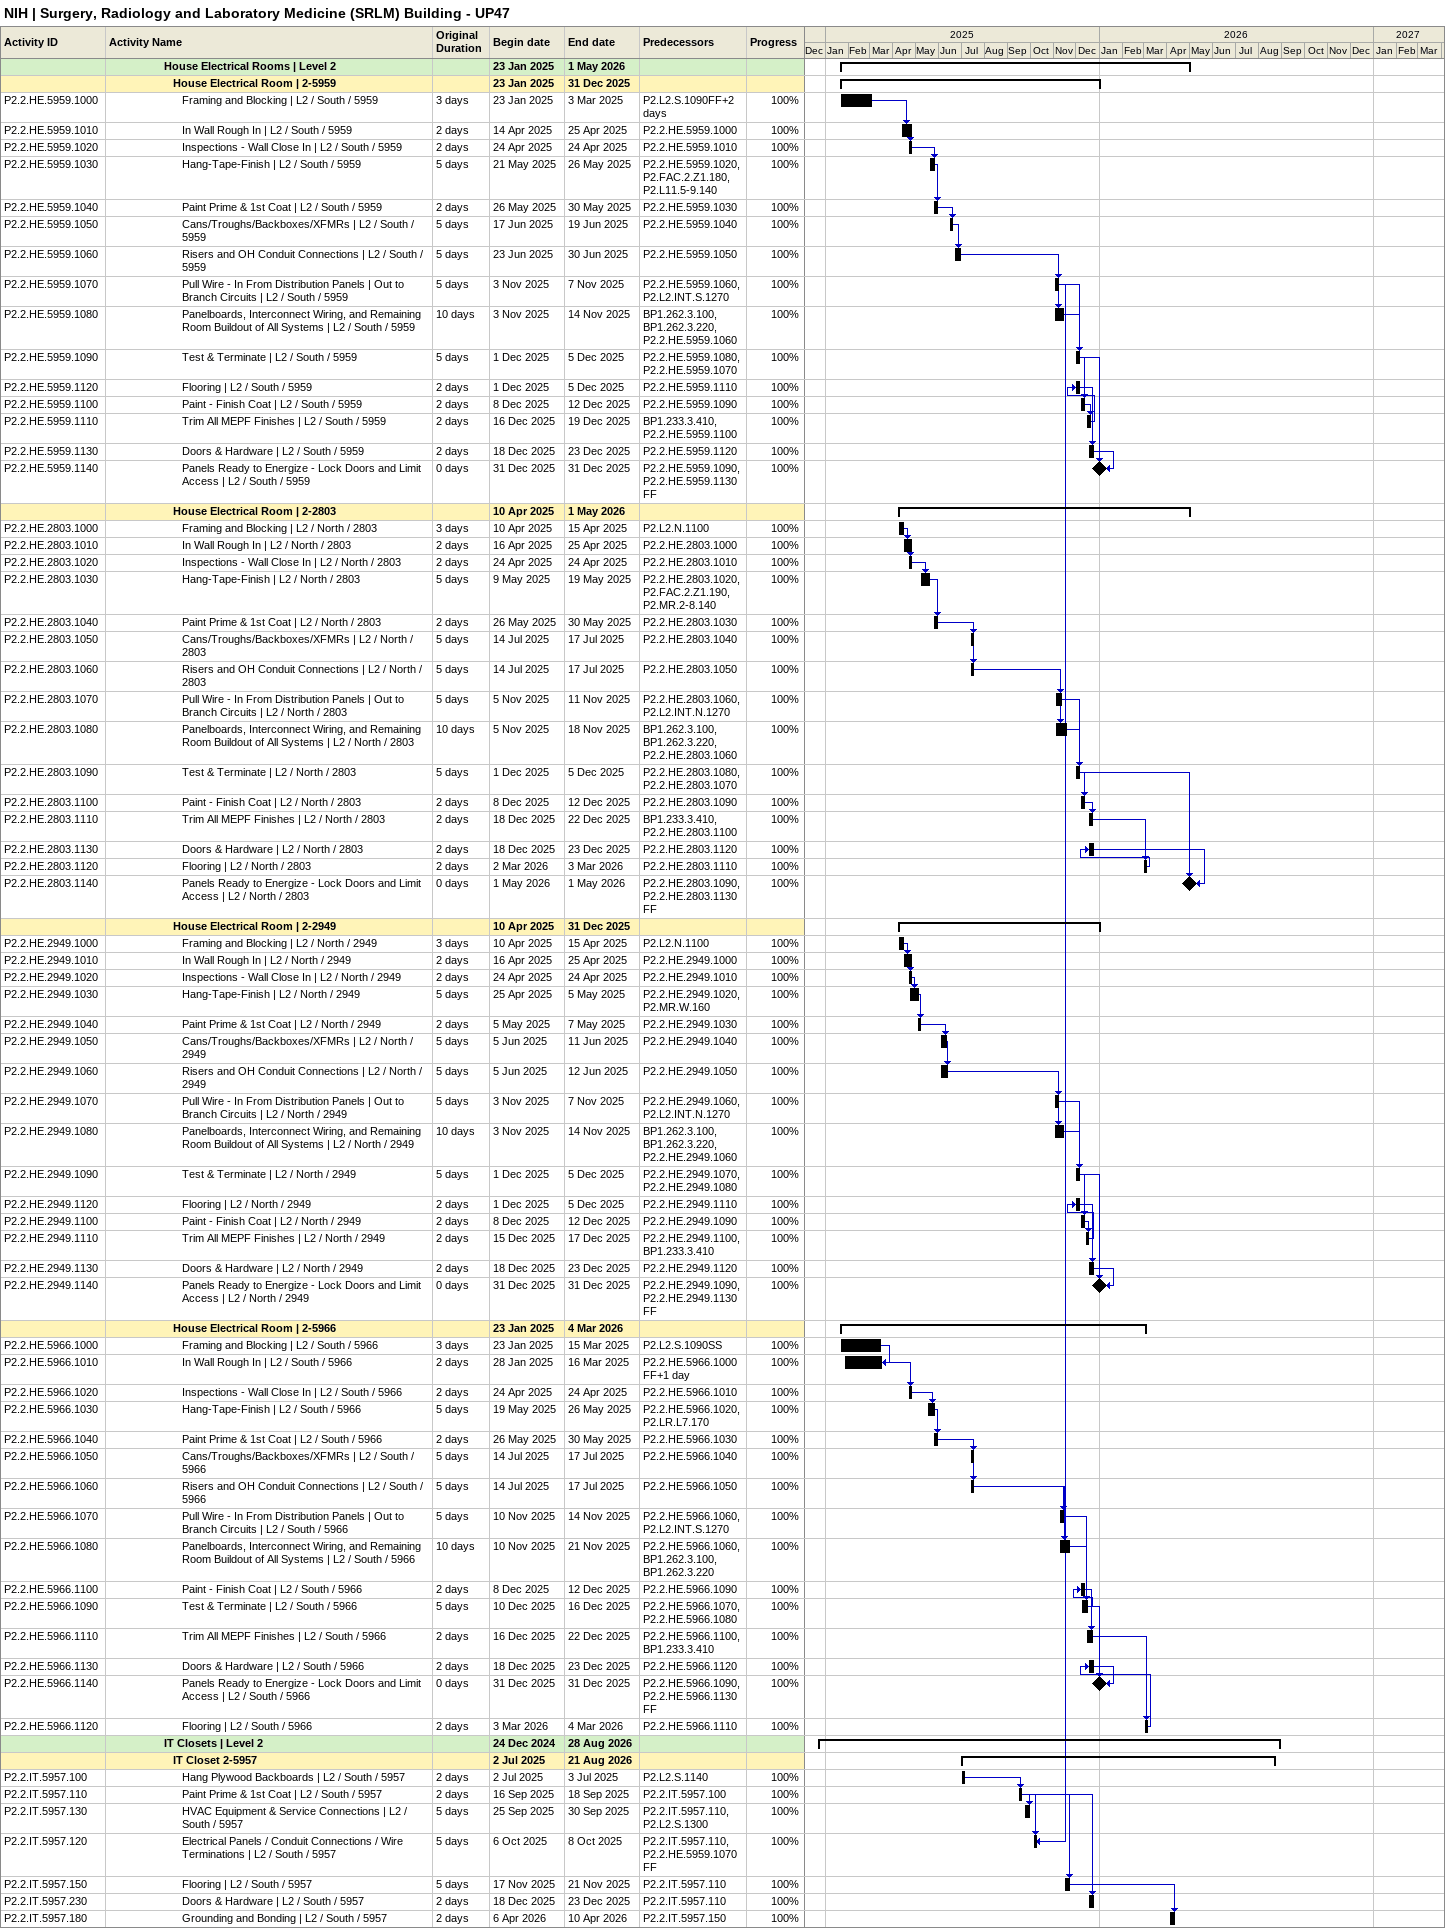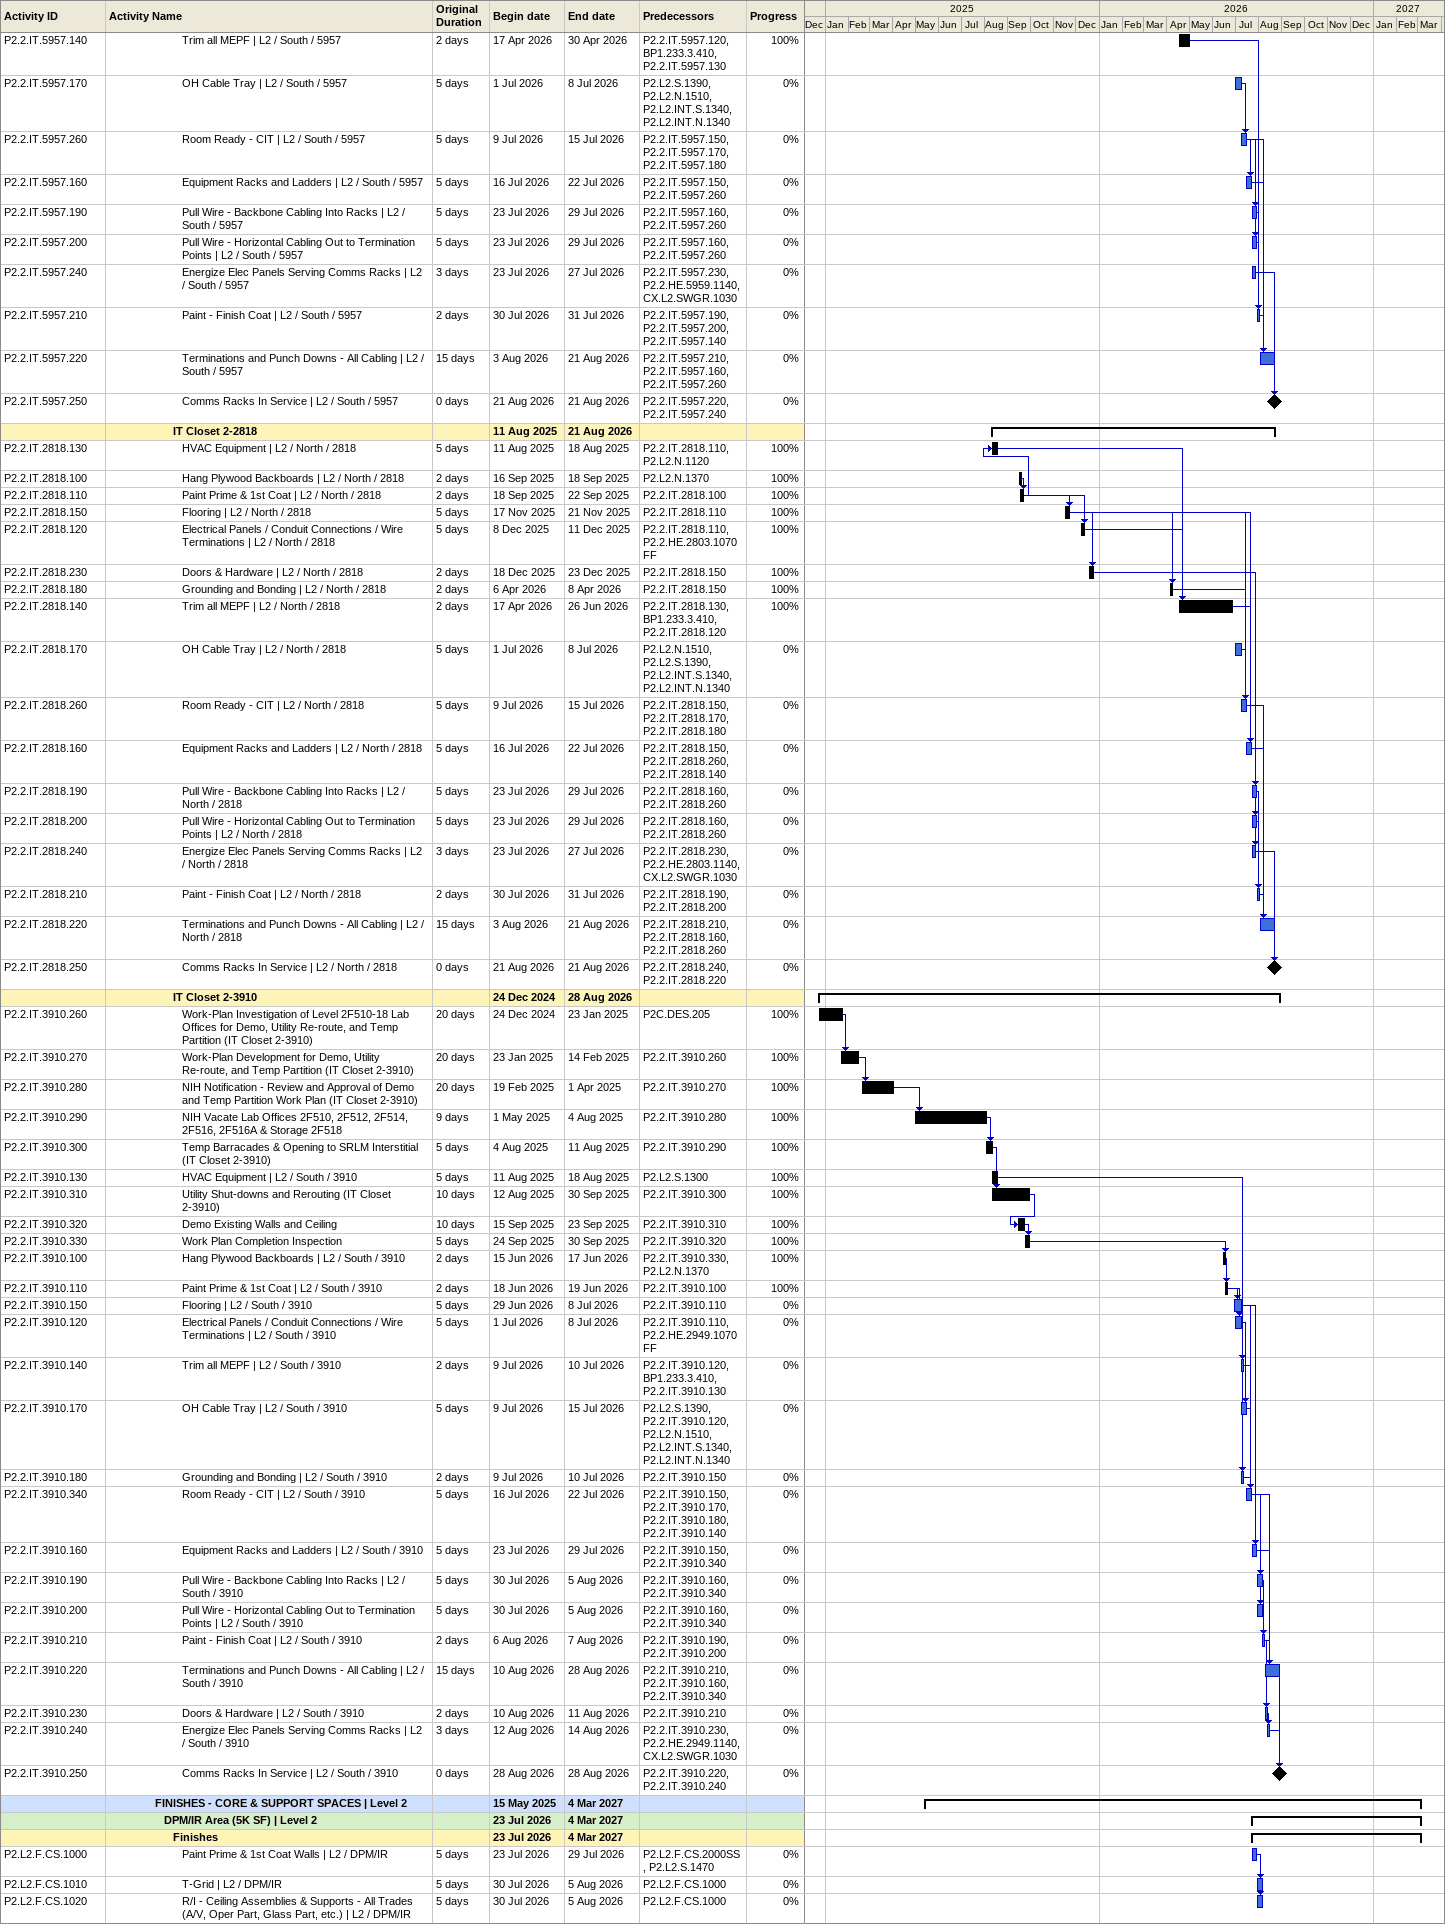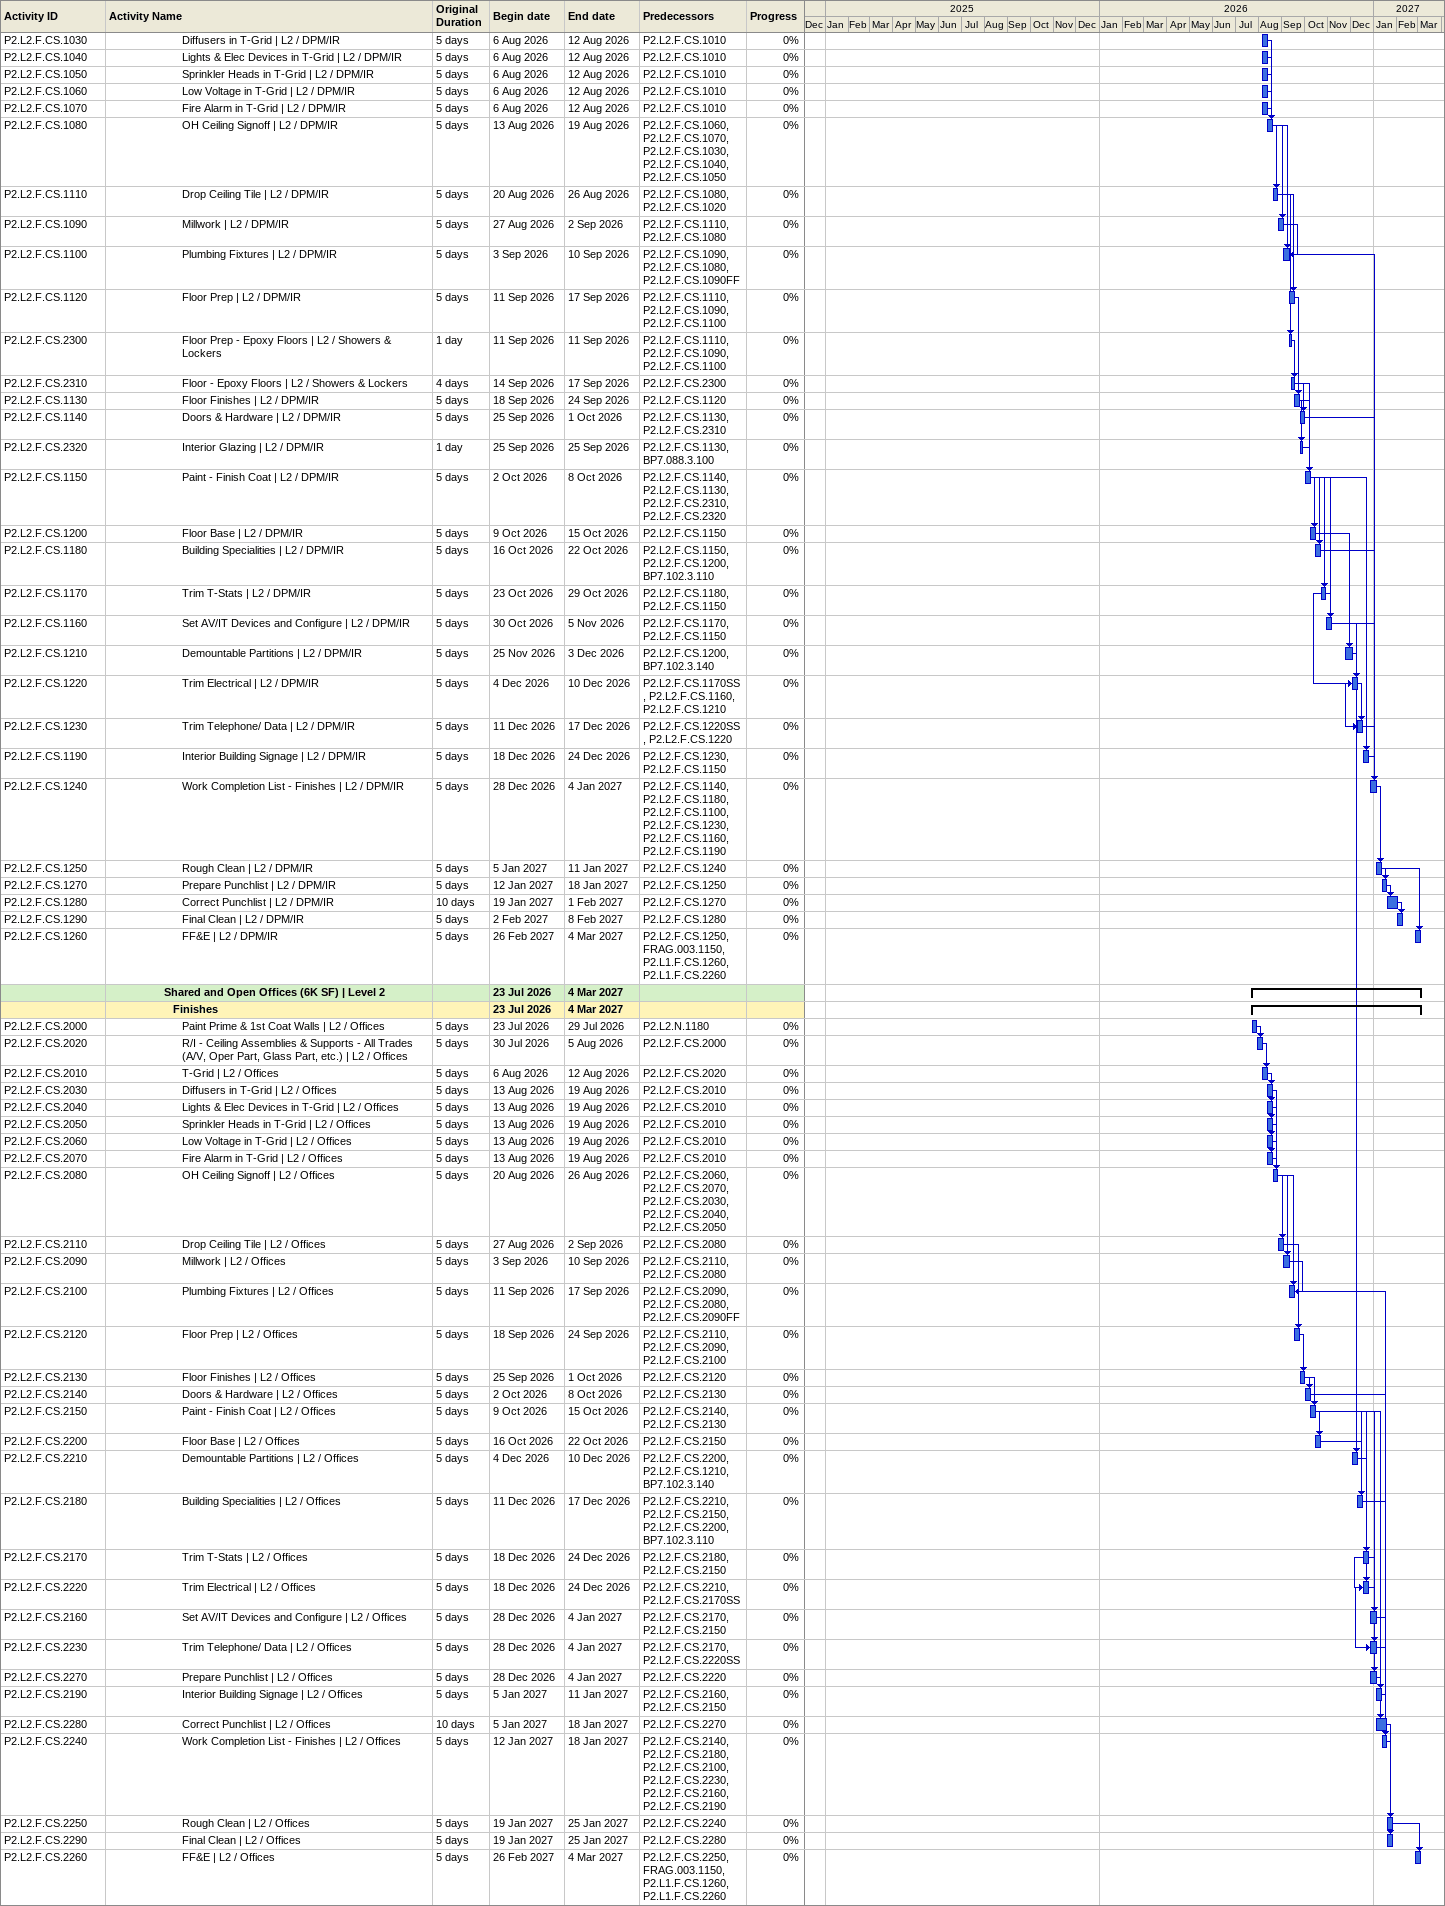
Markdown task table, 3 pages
NIH | Surgery, Radiology and Laboratory Medicine (SRLM) Building - UP47

| ID | Level | Task | Original duration | Start | Finish | Predecessors | % complete |
|---|---|---|---|---|---|---|---|
|  | 7 | **House Electrical Rooms \| Level 2** |  | 2025-01-23 | 2026-05-01 |  |  |
|  | 8 | **House Electrical Room \| 2-5959** |  | 2025-01-23 | 2025-12-31 |  |  |
| P2.2.HE.5959.1000 | 9 | Framing and Blocking \| L2 / South / 5959 | 3d | 2025-01-23 | 2025-03-03 | P2.L2.S.1090FF+2d | 100 |
| P2.2.HE.5959.1010 | 9 | In Wall Rough In \| L2 / South / 5959 | 2d | 2025-04-14 | 2025-04-25 | P2.2.HE.5959.1000 | 100 |
| P2.2.HE.5959.1020 | 9 | Inspections - Wall Close In \| L2 / South / 5959 | 2d | 2025-04-24 | 2025-04-24 | P2.2.HE.5959.1010 | 100 |
| P2.2.HE.5959.1030 | 9 | Hang-Tape-Finish \| L2 / South / 5959 | 5d | 2025-05-21 | 2025-05-26 | P2.2.HE.5959.1020, P2.FAC.2.Z1.180, P2.L11.5-9.140 | 100 |
| P2.2.HE.5959.1040 | 9 | Paint Prime & 1st Coat \| L2 / South / 5959 | 2d | 2025-05-26 | 2025-05-30 | P2.2.HE.5959.1030 | 100 |
| P2.2.HE.5959.1050 | 9 | Cans/Troughs/Backboxes/XFMRs \| L2 / South / 5959 | 5d | 2025-06-17 | 2025-06-19 | P2.2.HE.5959.1040 | 100 |
| P2.2.HE.5959.1060 | 9 | Risers and OH Conduit Connections \| L2 / South / 5959 | 5d | 2025-06-23 | 2025-06-30 | P2.2.HE.5959.1050 | 100 |
| P2.2.HE.5959.1070 | 9 | Pull Wire - In From Distribution Panels \| Out to Branch Circuits \| L2 / South / 5959 | 5d | 2025-11-03 | 2025-11-07 | P2.2.HE.5959.1060, P2.L2.INT.S.1270 | 100 |
| P2.2.HE.5959.1080 | 9 | Panelboards, Interconnect Wiring, and Remaining Room Buildout of All Systems \| L2 / South / 5959 | 10d | 2025-11-03 | 2025-11-14 | BP1.262.3.100, BP1.262.3.220, P2.2.HE.5959.1060 | 100 |
| P2.2.HE.5959.1090 | 9 | Test & Terminate \| L2 / South / 5959 | 5d | 2025-12-01 | 2025-12-05 | P2.2.HE.5959.1080, P2.2.HE.5959.1070 | 100 |
| P2.2.HE.5959.1120 | 9 | Flooring \| L2 / South / 5959 | 2d | 2025-12-01 | 2025-12-05 | P2.2.HE.5959.1110 | 100 |
| P2.2.HE.5959.1100 | 9 | Paint - Finish Coat \| L2 / South / 5959 | 2d | 2025-12-08 | 2025-12-12 | P2.2.HE.5959.1090 | 100 |
| P2.2.HE.5959.1110 | 9 | Trim All MEPF Finishes \| L2 / South / 5959 | 2d | 2025-12-16 | 2025-12-19 | BP1.233.3.410, P2.2.HE.5959.1100 | 100 |
| P2.2.HE.5959.1130 | 9 | Doors & Hardware \| L2 / South / 5959 | 2d | 2025-12-18 | 2025-12-23 | P2.2.HE.5959.1120 | 100 |
| P2.2.HE.5959.1140 | 9 | Panels Ready to Energize - Lock Doors and Limit Access \| L2 / South / 5959 | 0d | 2025-12-31 | 2025-12-31 | P2.2.HE.5959.1090, P2.2.HE.5959.1130FF | 100 |
|  | 8 | **House Electrical Room \| 2-2803** |  | 2025-04-10 | 2026-05-01 |  |  |
| P2.2.HE.2803.1000 | 9 | Framing and Blocking \| L2 / North / 2803 | 3d | 2025-04-10 | 2025-04-15 | P2.L2.N.1100 | 100 |
| P2.2.HE.2803.1010 | 9 | In Wall Rough In \| L2 / North / 2803 | 2d | 2025-04-16 | 2025-04-25 | P2.2.HE.2803.1000 | 100 |
| P2.2.HE.2803.1020 | 9 | Inspections - Wall Close In \| L2 / North / 2803 | 2d | 2025-04-24 | 2025-04-24 | P2.2.HE.2803.1010 | 100 |
| P2.2.HE.2803.1030 | 9 | Hang-Tape-Finish \| L2 / North / 2803 | 5d | 2025-05-09 | 2025-05-19 | P2.2.HE.2803.1020, P2.FAC.2.Z1.190, P2.MR.2-8.140 | 100 |
| P2.2.HE.2803.1040 | 9 | Paint Prime & 1st Coat \| L2 / North / 2803 | 2d | 2025-05-26 | 2025-05-30 | P2.2.HE.2803.1030 | 100 |
| P2.2.HE.2803.1050 | 9 | Cans/Troughs/Backboxes/XFMRs \| L2 / North / 2803 | 5d | 2025-07-14 | 2025-07-17 | P2.2.HE.2803.1040 | 100 |
| P2.2.HE.2803.1060 | 9 | Risers and OH Conduit Connections \| L2 / North / 2803 | 5d | 2025-07-14 | 2025-07-17 | P2.2.HE.2803.1050 | 100 |
| P2.2.HE.2803.1070 | 9 | Pull Wire - In From Distribution Panels \| Out to Branch Circuits \| L2 / North / 2803 | 5d | 2025-11-05 | 2025-11-11 | P2.2.HE.2803.1060, P2.L2.INT.N.1270 | 100 |
| P2.2.HE.2803.1080 | 9 | Panelboards, Interconnect Wiring, and Remaining Room Buildout of All Systems \| L2 / North / 2803 | 10d | 2025-11-05 | 2025-11-18 | BP1.262.3.100, BP1.262.3.220, P2.2.HE.2803.1060 | 100 |
| P2.2.HE.2803.1090 | 9 | Test & Terminate \| L2 / North / 2803 | 5d | 2025-12-01 | 2025-12-05 | P2.2.HE.2803.1080, P2.2.HE.2803.1070 | 100 |
| P2.2.HE.2803.1100 | 9 | Paint - Finish Coat \| L2 / North / 2803 | 2d | 2025-12-08 | 2025-12-12 | P2.2.HE.2803.1090 | 100 |
| P2.2.HE.2803.1110 | 9 | Trim All MEPF Finishes \| L2 / North / 2803 | 2d | 2025-12-18 | 2025-12-22 | BP1.233.3.410, P2.2.HE.2803.1100 | 100 |
| P2.2.HE.2803.1130 | 9 | Doors & Hardware \| L2 / North / 2803 | 2d | 2025-12-18 | 2025-12-23 | P2.2.HE.2803.1120 | 100 |
| P2.2.HE.2803.1120 | 9 | Flooring \| L2 / North / 2803 | 2d | 2026-03-02 | 2026-03-03 | P2.2.HE.2803.1110 | 100 |
| P2.2.HE.2803.1140 | 9 | Panels Ready to Energize - Lock Doors and Limit Access \| L2 / North / 2803 | 0d | 2026-05-01 | 2026-05-01 | P2.2.HE.2803.1090, P2.2.HE.2803.1130FF | 100 |
|  | 8 | **House Electrical Room \| 2-2949** |  | 2025-04-10 | 2025-12-31 |  |  |
| P2.2.HE.2949.1000 | 9 | Framing and Blocking \| L2 / North / 2949 | 3d | 2025-04-10 | 2025-04-15 | P2.L2.N.1100 | 100 |
| P2.2.HE.2949.1010 | 9 | In Wall Rough In \| L2 / North / 2949 | 2d | 2025-04-16 | 2025-04-25 | P2.2.HE.2949.1000 | 100 |
| P2.2.HE.2949.1020 | 9 | Inspections - Wall Close In \| L2 / North / 2949 | 2d | 2025-04-24 | 2025-04-24 | P2.2.HE.2949.1010 | 100 |
| P2.2.HE.2949.1030 | 9 | Hang-Tape-Finish \| L2 / North / 2949 | 5d | 2025-04-25 | 2025-05-05 | P2.2.HE.2949.1020, P2.MR.W.160 | 100 |
| P2.2.HE.2949.1040 | 9 | Paint Prime & 1st Coat \| L2 / North / 2949 | 2d | 2025-05-05 | 2025-05-07 | P2.2.HE.2949.1030 | 100 |
| P2.2.HE.2949.1050 | 9 | Cans/Troughs/Backboxes/XFMRs \| L2 / North / 2949 | 5d | 2025-06-05 | 2025-06-11 | P2.2.HE.2949.1040 | 100 |
| P2.2.HE.2949.1060 | 9 | Risers and OH Conduit Connections \| L2 / North / 2949 | 5d | 2025-06-05 | 2025-06-12 | P2.2.HE.2949.1050 | 100 |
| P2.2.HE.2949.1070 | 9 | Pull Wire - In From Distribution Panels \| Out to Branch Circuits \| L2 / North / 2949 | 5d | 2025-11-03 | 2025-11-07 | P2.2.HE.2949.1060, P2.L2.INT.N.1270 | 100 |
| P2.2.HE.2949.1080 | 9 | Panelboards, Interconnect Wiring, and Remaining Room Buildout of All Systems \| L2 / North / 2949 | 10d | 2025-11-03 | 2025-11-14 | BP1.262.3.100, BP1.262.3.220, P2.2.HE.2949.1060 | 100 |
| P2.2.HE.2949.1090 | 9 | Test & Terminate \| L2 / North / 2949 | 5d | 2025-12-01 | 2025-12-05 | P2.2.HE.2949.1070, P2.2.HE.2949.1080 | 100 |
| P2.2.HE.2949.1120 | 9 | Flooring \| L2 / North / 2949 | 2d | 2025-12-01 | 2025-12-05 | P2.2.HE.2949.1110 | 100 |
| P2.2.HE.2949.1100 | 9 | Paint - Finish Coat \| L2 / North / 2949 | 2d | 2025-12-08 | 2025-12-12 | P2.2.HE.2949.1090 | 100 |
| P2.2.HE.2949.1110 | 9 | Trim All MEPF Finishes \| L2 / North / 2949 | 2d | 2025-12-15 | 2025-12-17 | P2.2.HE.2949.1100, BP1.233.3.410 | 100 |
| P2.2.HE.2949.1130 | 9 | Doors & Hardware \| L2 / North / 2949 | 2d | 2025-12-18 | 2025-12-23 | P2.2.HE.2949.1120 | 100 |
| P2.2.HE.2949.1140 | 9 | Panels Ready to Energize - Lock Doors and Limit Access \| L2 / North / 2949 | 0d | 2025-12-31 | 2025-12-31 | P2.2.HE.2949.1090, P2.2.HE.2949.1130FF | 100 |
|  | 8 | **House Electrical Room \| 2-5966** |  | 2025-01-23 | 2026-03-04 |  |  |
| P2.2.HE.5966.1000 | 9 | Framing and Blocking \| L2 / South / 5966 | 3d | 2025-01-23 | 2025-03-15 | P2.L2.S.1090SS | 100 |
| P2.2.HE.5966.1010 | 9 | In Wall Rough In \| L2 / South / 5966 | 2d | 2025-01-28 | 2025-03-16 | P2.2.HE.5966.1000FF+1d | 100 |
| P2.2.HE.5966.1020 | 9 | Inspections - Wall Close In \| L2 / South / 5966 | 2d | 2025-04-24 | 2025-04-24 | P2.2.HE.5966.1010 | 100 |
| P2.2.HE.5966.1030 | 9 | Hang-Tape-Finish \| L2 / South / 5966 | 5d | 2025-05-19 | 2025-05-26 | P2.2.HE.5966.1020, P2.LR.L7.170 | 100 |
| P2.2.HE.5966.1040 | 9 | Paint Prime & 1st Coat \| L2 / South / 5966 | 2d | 2025-05-26 | 2025-05-30 | P2.2.HE.5966.1030 | 100 |
| P2.2.HE.5966.1050 | 9 | Cans/Troughs/Backboxes/XFMRs \| L2 / South / 5966 | 5d | 2025-07-14 | 2025-07-17 | P2.2.HE.5966.1040 | 100 |
| P2.2.HE.5966.1060 | 9 | Risers and OH Conduit Connections \| L2 / South / 5966 | 5d | 2025-07-14 | 2025-07-17 | P2.2.HE.5966.1050 | 100 |
| P2.2.HE.5966.1070 | 9 | Pull Wire - In From Distribution Panels \| Out to Branch Circuits \| L2 / South / 5966 | 5d | 2025-11-10 | 2025-11-14 | P2.2.HE.5966.1060, P2.L2.INT.S.1270 | 100 |
| P2.2.HE.5966.1080 | 9 | Panelboards, Interconnect Wiring, and Remaining Room Buildout of All Systems \| L2 / South / 5966 | 10d | 2025-11-10 | 2025-11-21 | P2.2.HE.5966.1060, BP1.262.3.100, BP1.262.3.220 | 100 |
| P2.2.HE.5966.1100 | 9 | Paint - Finish Coat \| L2 / South / 5966 | 2d | 2025-12-08 | 2025-12-12 | P2.2.HE.5966.1090 | 100 |
| P2.2.HE.5966.1090 | 9 | Test & Terminate \| L2 / South / 5966 | 5d | 2025-12-10 | 2025-12-16 | P2.2.HE.5966.1070, P2.2.HE.5966.1080 | 100 |
| P2.2.HE.5966.1110 | 9 | Trim All MEPF Finishes \| L2 / South / 5966 | 2d | 2025-12-16 | 2025-12-22 | P2.2.HE.5966.1100, BP1.233.3.410 | 100 |
| P2.2.HE.5966.1130 | 9 | Doors & Hardware \| L2 / South / 5966 | 2d | 2025-12-18 | 2025-12-23 | P2.2.HE.5966.1120 | 100 |
| P2.2.HE.5966.1140 | 9 | Panels Ready to Energize - Lock Doors and Limit Access \| L2 / South / 5966 | 0d | 2025-12-31 | 2025-12-31 | P2.2.HE.5966.1090, P2.2.HE.5966.1130FF | 100 |
| P2.2.HE.5966.1120 | 9 | Flooring \| L2 / South / 5966 | 2d | 2026-03-03 | 2026-03-04 | P2.2.HE.5966.1110 | 100 |
|  | 7 | **IT Closets \| Level 2** |  | 2024-12-24 | 2026-08-28 |  |  |
|  | 8 | **IT Closet 2-5957** |  | 2025-07-02 | 2026-08-21 |  |  |
| P2.2.IT.5957.100 | 9 | Hang Plywood Backboards \| L2 / South / 5957 | 2d | 2025-07-02 | 2025-07-03 | P2.L2.S.1140 | 100 |
| P2.2.IT.5957.110 | 9 | Paint Prime & 1st Coat \| L2 / South / 5957 | 2d | 2025-09-16 | 2025-09-18 | P2.2.IT.5957.100 | 100 |
| P2.2.IT.5957.130 | 9 | HVAC Equipment & Service Connections \| L2 / South / 5957 | 5d | 2025-09-25 | 2025-09-30 | P2.2.IT.5957.110, P2.L2.S.1300 | 100 |
| P2.2.IT.5957.120 | 9 | Electrical Panels / Conduit Connections / Wire Terminations \| L2 / South / 5957 | 5d | 2025-10-06 | 2025-10-08 | P2.2.IT.5957.110, P2.2.HE.5959.1070FF | 100 |
| P2.2.IT.5957.150 | 9 | Flooring \| L2 / South / 5957 | 5d | 2025-11-17 | 2025-11-21 | P2.2.IT.5957.110 | 100 |
| P2.2.IT.5957.230 | 9 | Doors & Hardware \| L2 / South / 5957 | 2d | 2025-12-18 | 2025-12-23 | P2.2.IT.5957.110 | 100 |
| P2.2.IT.5957.180 | 9 | Grounding and Bonding \| L2 / South / 5957 | 2d | 2026-04-06 | 2026-04-10 | P2.2.IT.5957.150 | 100 |
| P2.2.IT.5957.140 | 9 | Trim all MEPF \| L2 / South / 5957 | 2d | 2026-04-17 | 2026-04-30 | P2.2.IT.5957.120, BP1.233.3.410, P2.2.IT.5957.130 | 100 |
| P2.2.IT.5957.170 | 9 | OH Cable Tray \| L2 / South / 5957 | 5d | 2026-07-01 | 2026-07-08 | P2.L2.S.1390, P2.L2.N.1510, P2.L2.INT.S.1340, P2.L2.INT.N.1340 | 0 |
| P2.2.IT.5957.260 | 9 | Room Ready - CIT \| L2 / South / 5957 | 5d | 2026-07-09 | 2026-07-15 | P2.2.IT.5957.150, P2.2.IT.5957.170, P2.2.IT.5957.180 | 0 |
| P2.2.IT.5957.160 | 9 | Equipment Racks and Ladders \| L2 / South / 5957 | 5d | 2026-07-16 | 2026-07-22 | P2.2.IT.5957.150, P2.2.IT.5957.260 | 0 |
| P2.2.IT.5957.190 | 9 | Pull Wire - Backbone Cabling Into Racks \| L2 / South / 5957 | 5d | 2026-07-23 | 2026-07-29 | P2.2.IT.5957.160, P2.2.IT.5957.260 | 0 |
| P2.2.IT.5957.200 | 9 | Pull Wire - Horizontal Cabling Out to Termination Points \| L2 / South / 5957 | 5d | 2026-07-23 | 2026-07-29 | P2.2.IT.5957.160, P2.2.IT.5957.260 | 0 |
| P2.2.IT.5957.240 | 9 | Energize Elec Panels Serving Comms Racks \| L2 / South / 5957 | 3d | 2026-07-23 | 2026-07-27 | P2.2.IT.5957.230, P2.2.HE.5959.1140, CX.L2.SWGR.1030 | 0 |
| P2.2.IT.5957.210 | 9 | Paint - Finish Coat \| L2 / South / 5957 | 2d | 2026-07-30 | 2026-07-31 | P2.2.IT.5957.190, P2.2.IT.5957.200, P2.2.IT.5957.140 | 0 |
| P2.2.IT.5957.220 | 9 | Terminations and Punch Downs - All Cabling \| L2 / South / 5957 | 15d | 2026-08-03 | 2026-08-21 | P2.2.IT.5957.210, P2.2.IT.5957.160, P2.2.IT.5957.260 | 0 |
| P2.2.IT.5957.250 | 9 | Comms Racks In Service \| L2 / South / 5957 | 0d | 2026-08-21 | 2026-08-21 | P2.2.IT.5957.220, P2.2.IT.5957.240 | 0 |
|  | 8 | **IT Closet 2-2818** |  | 2025-08-11 | 2026-08-21 |  |  |
| P2.2.IT.2818.130 | 9 | HVAC Equipment \| L2 / North / 2818 | 5d | 2025-08-11 | 2025-08-18 | P2.2.IT.2818.110, P2.L2.N.1120 | 100 |
| P2.2.IT.2818.100 | 9 | Hang Plywood Backboards \| L2 / North / 2818 | 2d | 2025-09-16 | 2025-09-18 | P2.L2.N.1370 | 100 |
| P2.2.IT.2818.110 | 9 | Paint Prime & 1st Coat \| L2 / North / 2818 | 2d | 2025-09-18 | 2025-09-22 | P2.2.IT.2818.100 | 100 |
| P2.2.IT.2818.150 | 9 | Flooring \| L2 / North / 2818 | 5d | 2025-11-17 | 2025-11-21 | P2.2.IT.2818.110 | 100 |
| P2.2.IT.2818.120 | 9 | Electrical Panels / Conduit Connections / Wire Terminations \| L2 / North / 2818 | 5d | 2025-12-08 | 2025-12-11 | P2.2.IT.2818.110, P2.2.HE.2803.1070FF | 100 |
| P2.2.IT.2818.230 | 9 | Doors & Hardware \| L2 / North / 2818 | 2d | 2025-12-18 | 2025-12-23 | P2.2.IT.2818.150 | 100 |
| P2.2.IT.2818.180 | 9 | Grounding and Bonding \| L2 / North / 2818 | 2d | 2026-04-06 | 2026-04-08 | P2.2.IT.2818.150 | 100 |
| P2.2.IT.2818.140 | 9 | Trim all MEPF \| L2 / North / 2818 | 2d | 2026-04-17 | 2026-06-26 | P2.2.IT.2818.130, BP1.233.3.410, P2.2.IT.2818.120 | 100 |
| P2.2.IT.2818.170 | 9 | OH Cable Tray \| L2 / North / 2818 | 5d | 2026-07-01 | 2026-07-08 | P2.L2.N.1510, P2.L2.S.1390, P2.L2.INT.S.1340, P2.L2.INT.N.1340 | 0 |
| P2.2.IT.2818.260 | 9 | Room Ready - CIT \| L2 / North / 2818 | 5d | 2026-07-09 | 2026-07-15 | P2.2.IT.2818.150, P2.2.IT.2818.170, P2.2.IT.2818.180 | 0 |
| P2.2.IT.2818.160 | 9 | Equipment Racks and Ladders \| L2 / North / 2818 | 5d | 2026-07-16 | 2026-07-22 | P2.2.IT.2818.150, P2.2.IT.2818.260, P2.2.IT.2818.140 | 0 |
| P2.2.IT.2818.190 | 9 | Pull Wire - Backbone Cabling Into Racks \| L2 / North / 2818 | 5d | 2026-07-23 | 2026-07-29 | P2.2.IT.2818.160, P2.2.IT.2818.260 | 0 |
| P2.2.IT.2818.200 | 9 | Pull Wire - Horizontal Cabling Out to Termination Points \| L2 / North / 2818 | 5d | 2026-07-23 | 2026-07-29 | P2.2.IT.2818.160, P2.2.IT.2818.260 | 0 |
| P2.2.IT.2818.240 | 9 | Energize Elec Panels Serving Comms Racks \| L2 / North / 2818 | 3d | 2026-07-23 | 2026-07-27 | P2.2.IT.2818.230, P2.2.HE.2803.1140, CX.L2.SWGR.1030 | 0 |
| P2.2.IT.2818.210 | 9 | Paint - Finish Coat \| L2 / North / 2818 | 2d | 2026-07-30 | 2026-07-31 | P2.2.IT.2818.190, P2.2.IT.2818.200 | 0 |
| P2.2.IT.2818.220 | 9 | Terminations and Punch Downs - All Cabling \| L2 / North / 2818 | 15d | 2026-08-03 | 2026-08-21 | P2.2.IT.2818.210, P2.2.IT.2818.160, P2.2.IT.2818.260 | 0 |
| P2.2.IT.2818.250 | 9 | Comms Racks In Service \| L2 / North / 2818 | 0d | 2026-08-21 | 2026-08-21 | P2.2.IT.2818.240, P2.2.IT.2818.220 | 0 |
|  | 8 | **IT Closet 2-3910** |  | 2024-12-24 | 2026-08-28 |  |  |
| P2.2.IT.3910.260 | 9 | Work-Plan Investigation of Level 2F510-18 Lab Offices for Demo, Utility Re-route, and Temp Partition (IT Closet 2-3910) | 20d | 2024-12-24 | 2025-01-23 | P2C.DES.205 | 100 |
| P2.2.IT.3910.270 | 9 | Work-Plan Development for Demo, Utility Re-route, and Temp Partition (IT Closet 2-3910) | 20d | 2025-01-23 | 2025-02-14 | P2.2.IT.3910.260 | 100 |
| P2.2.IT.3910.280 | 9 | NIH Notification - Review and Approval of Demo and Temp Partition Work Plan (IT Closet 2-3910) | 20d | 2025-02-19 | 2025-04-01 | P2.2.IT.3910.270 | 100 |
| P2.2.IT.3910.290 | 9 | NIH Vacate Lab Offices 2F510, 2F512, 2F514, 2F516, 2F516A & Storage 2F518 | 9d | 2025-05-01 | 2025-08-04 | P2.2.IT.3910.280 | 100 |
| P2.2.IT.3910.300 | 9 | Temp Barracades & Opening to SRLM Interstitial (IT Closet 2-3910) | 5d | 2025-08-04 | 2025-08-11 | P2.2.IT.3910.290 | 100 |
| P2.2.IT.3910.130 | 9 | HVAC Equipment \| L2 / South / 3910 | 5d | 2025-08-11 | 2025-08-18 | P2.L2.S.1300 | 100 |
| P2.2.IT.3910.310 | 9 | Utility Shut-downs and Rerouting (IT Closet 2-3910) | 10d | 2025-08-12 | 2025-09-30 | P2.2.IT.3910.300 | 100 |
| P2.2.IT.3910.320 | 9 | Demo Existing Walls and Ceiling | 10d | 2025-09-15 | 2025-09-23 | P2.2.IT.3910.310 | 100 |
| P2.2.IT.3910.330 | 9 | Work Plan Completion Inspection | 5d | 2025-09-24 | 2025-09-30 | P2.2.IT.3910.320 | 100 |
| P2.2.IT.3910.100 | 9 | Hang Plywood Backboards \| L2 / South / 3910 | 2d | 2026-06-15 | 2026-06-17 | P2.2.IT.3910.330, P2.L2.N.1370 | 100 |
| P2.2.IT.3910.110 | 9 | Paint Prime & 1st Coat \| L2 / South / 3910 | 2d | 2026-06-18 | 2026-06-19 | P2.2.IT.3910.100 | 100 |
| P2.2.IT.3910.150 | 9 | Flooring \| L2 / South / 3910 | 5d | 2026-06-29 | 2026-07-08 | P2.2.IT.3910.110 | 0 |
| P2.2.IT.3910.120 | 9 | Electrical Panels / Conduit Connections / Wire Terminations \| L2 / South / 3910 | 5d | 2026-07-01 | 2026-07-08 | P2.2.IT.3910.110, P2.2.HE.2949.1070FF | 0 |
| P2.2.IT.3910.140 | 9 | Trim all MEPF \| L2 / South / 3910 | 2d | 2026-07-09 | 2026-07-10 | P2.2.IT.3910.120, BP1.233.3.410, P2.2.IT.3910.130 | 0 |
| P2.2.IT.3910.170 | 9 | OH Cable Tray \| L2 / South / 3910 | 5d | 2026-07-09 | 2026-07-15 | P2.L2.S.1390, P2.2.IT.3910.120, P2.L2.N.1510, P2.L2.INT.S.1340, P2.L2.INT.N.1340 | 0 |
| P2.2.IT.3910.180 | 9 | Grounding and Bonding \| L2 / South / 3910 | 2d | 2026-07-09 | 2026-07-10 | P2.2.IT.3910.150 | 0 |
| P2.2.IT.3910.340 | 9 | Room Ready - CIT \| L2 / South / 3910 | 5d | 2026-07-16 | 2026-07-22 | P2.2.IT.3910.150, P2.2.IT.3910.170, P2.2.IT.3910.180, P2.2.IT.3910.140 | 0 |
| P2.2.IT.3910.160 | 9 | Equipment Racks and Ladders \| L2 / South / 3910 | 5d | 2026-07-23 | 2026-07-29 | P2.2.IT.3910.150, P2.2.IT.3910.340 | 0 |
| P2.2.IT.3910.190 | 9 | Pull Wire - Backbone Cabling Into Racks \| L2 / South / 3910 | 5d | 2026-07-30 | 2026-08-05 | P2.2.IT.3910.160, P2.2.IT.3910.340 | 0 |
| P2.2.IT.3910.200 | 9 | Pull Wire - Horizontal Cabling Out to Termination Points \| L2 / South / 3910 | 5d | 2026-07-30 | 2026-08-05 | P2.2.IT.3910.160, P2.2.IT.3910.340 | 0 |
| P2.2.IT.3910.210 | 9 | Paint - Finish Coat \| L2 / South / 3910 | 2d | 2026-08-06 | 2026-08-07 | P2.2.IT.3910.190, P2.2.IT.3910.200 | 0 |
| P2.2.IT.3910.220 | 9 | Terminations and Punch Downs - All Cabling \| L2 / South / 3910 | 15d | 2026-08-10 | 2026-08-28 | P2.2.IT.3910.210, P2.2.IT.3910.160, P2.2.IT.3910.340 | 0 |
| P2.2.IT.3910.230 | 9 | Doors & Hardware \| L2 / South / 3910 | 2d | 2026-08-10 | 2026-08-11 | P2.2.IT.3910.210 | 0 |
| P2.2.IT.3910.240 | 9 | Energize Elec Panels Serving Comms Racks \| L2 / South / 3910 | 3d | 2026-08-12 | 2026-08-14 | P2.2.IT.3910.230, P2.2.HE.2949.1140, CX.L2.SWGR.1030 | 0 |
| P2.2.IT.3910.250 | 9 | Comms Racks In Service \| L2 / South / 3910 | 0d | 2026-08-28 | 2026-08-28 | P2.2.IT.3910.220, P2.2.IT.3910.240 | 0 |
|  | 6 | **FINISHES - CORE & SUPPORT SPACES \| Level 2** |  | 2025-05-15 | 2027-03-04 |  |  |
|  | 7 | **DPM/IR Area (5K SF) \| Level 2** |  | 2026-07-23 | 2027-03-04 |  |  |
|  | 8 | **Finishes** |  | 2026-07-23 | 2027-03-04 |  |  |
| P2.L2.F.CS.1000 | 9 | Paint Prime & 1st Coat Walls \| L2 / DPM/IR | 5d | 2026-07-23 | 2026-07-29 | P2.L2.F.CS.2000SS, P2.L2.S.1470 | 0 |
| P2.L2.F.CS.1010 | 9 | T-Grid \| L2 / DPM/IR | 5d | 2026-07-30 | 2026-08-05 | P2.L2.F.CS.1000 | 0 |
| P2.L2.F.CS.1020 | 9 | R/I - Ceiling Assemblies & Supports - All Trades (A/V, Oper Part, Glass Part, etc.) \| L2 / DPM/IR | 5d | 2026-07-30 | 2026-08-05 | P2.L2.F.CS.1000 | 0 |
| P2.L2.F.CS.1030 | 9 | Diffusers in T-Grid \| L2 / DPM/IR | 5d | 2026-08-06 | 2026-08-12 | P2.L2.F.CS.1010 | 0 |
| P2.L2.F.CS.1040 | 9 | Lights & Elec Devices in T-Grid \| L2 / DPM/IR | 5d | 2026-08-06 | 2026-08-12 | P2.L2.F.CS.1010 | 0 |
| P2.L2.F.CS.1050 | 9 | Sprinkler Heads in T-Grid \| L2 / DPM/IR | 5d | 2026-08-06 | 2026-08-12 | P2.L2.F.CS.1010 | 0 |
| P2.L2.F.CS.1060 | 9 | Low Voltage in T-Grid \| L2 / DPM/IR | 5d | 2026-08-06 | 2026-08-12 | P2.L2.F.CS.1010 | 0 |
| P2.L2.F.CS.1070 | 9 | Fire Alarm in T-Grid \| L2 / DPM/IR | 5d | 2026-08-06 | 2026-08-12 | P2.L2.F.CS.1010 | 0 |
| P2.L2.F.CS.1080 | 9 | OH Ceiling Signoff \| L2 / DPM/IR | 5d | 2026-08-13 | 2026-08-19 | P2.L2.F.CS.1060, P2.L2.F.CS.1070, P2.L2.F.CS.1030, P2.L2.F.CS.1040, P2.L2.F.CS.1050 | 0 |
| P2.L2.F.CS.1110 | 9 | Drop Ceiling Tile \| L2 / DPM/IR | 5d | 2026-08-20 | 2026-08-26 | P2.L2.F.CS.1080, P2.L2.F.CS.1020 | 0 |
| P2.L2.F.CS.1090 | 9 | Millwork \| L2 / DPM/IR | 5d | 2026-08-27 | 2026-09-02 | P2.L2.F.CS.1110, P2.L2.F.CS.1080 | 0 |
| P2.L2.F.CS.1100 | 9 | Plumbing Fixtures \| L2 / DPM/IR | 5d | 2026-09-03 | 2026-09-10 | P2.L2.F.CS.1090, P2.L2.F.CS.1080, P2.L2.F.CS.1090FF | 0 |
| P2.L2.F.CS.1120 | 9 | Floor Prep \| L2 / DPM/IR | 5d | 2026-09-11 | 2026-09-17 | P2.L2.F.CS.1110, P2.L2.F.CS.1090, P2.L2.F.CS.1100 | 0 |
| P2.L2.F.CS.2300 | 9 | Floor Prep - Epoxy Floors \| L2 / Showers & Lockers | 1d | 2026-09-11 | 2026-09-11 | P2.L2.F.CS.1110, P2.L2.F.CS.1090, P2.L2.F.CS.1100 | 0 |
| P2.L2.F.CS.2310 | 9 | Floor - Epoxy Floors \| L2 / Showers & Lockers | 4d | 2026-09-14 | 2026-09-17 | P2.L2.F.CS.2300 | 0 |
| P2.L2.F.CS.1130 | 9 | Floor Finishes \| L2 / DPM/IR | 5d | 2026-09-18 | 2026-09-24 | P2.L2.F.CS.1120 | 0 |
| P2.L2.F.CS.1140 | 9 | Doors & Hardware \| L2 / DPM/IR | 5d | 2026-09-25 | 2026-10-01 | P2.L2.F.CS.1130, P2.L2.F.CS.2310 | 0 |
| P2.L2.F.CS.2320 | 9 | Interior Glazing \| L2 / DPM/IR | 1d | 2026-09-25 | 2026-09-25 | P2.L2.F.CS.1130, BP7.088.3.100 | 0 |
| P2.L2.F.CS.1150 | 9 | Paint - Finish Coat \| L2 / DPM/IR | 5d | 2026-10-02 | 2026-10-08 | P2.L2.F.CS.1140, P2.L2.F.CS.1130, P2.L2.F.CS.2310, P2.L2.F.CS.2320 | 0 |
| P2.L2.F.CS.1200 | 9 | Floor Base \| L2 / DPM/IR | 5d | 2026-10-09 | 2026-10-15 | P2.L2.F.CS.1150 | 0 |
| P2.L2.F.CS.1180 | 9 | Building Specialities \| L2 / DPM/IR | 5d | 2026-10-16 | 2026-10-22 | P2.L2.F.CS.1150, P2.L2.F.CS.1200, BP7.102.3.110 | 0 |
| P2.L2.F.CS.1170 | 9 | Trim T-Stats \| L2 / DPM/IR | 5d | 2026-10-23 | 2026-10-29 | P2.L2.F.CS.1180, P2.L2.F.CS.1150 | 0 |
| P2.L2.F.CS.1160 | 9 | Set AV/IT Devices and Configure \| L2 / DPM/IR | 5d | 2026-10-30 | 2026-11-05 | P2.L2.F.CS.1170, P2.L2.F.CS.1150 | 0 |
| P2.L2.F.CS.1210 | 9 | Demountable Partitions \| L2 / DPM/IR | 5d | 2026-11-25 | 2026-12-03 | P2.L2.F.CS.1200, BP7.102.3.140 | 0 |
| P2.L2.F.CS.1220 | 9 | Trim Electrical \| L2 / DPM/IR | 5d | 2026-12-04 | 2026-12-10 | P2.L2.F.CS.1170SS, P2.L2.F.CS.1160, P2.L2.F.CS.1210 | 0 |
| P2.L2.F.CS.1230 | 9 | Trim Telephone/ Data \| L2 / DPM/IR | 5d | 2026-12-11 | 2026-12-17 | P2.L2.F.CS.1220SS, P2.L2.F.CS.1220 | 0 |
| P2.L2.F.CS.1190 | 9 | Interior Building Signage \| L2 / DPM/IR | 5d | 2026-12-18 | 2026-12-24 | P2.L2.F.CS.1230, P2.L2.F.CS.1150 | 0 |
| P2.L2.F.CS.1240 | 9 | Work Completion List - Finishes \| L2 / DPM/IR | 5d | 2026-12-28 | 2027-01-04 | P2.L2.F.CS.1140, P2.L2.F.CS.1180, P2.L2.F.CS.1100, P2.L2.F.CS.1230, P2.L2.F.CS.1160, P2.L2.F.CS.1190 | 0 |
| P2.L2.F.CS.1250 | 9 | Rough Clean \| L2 / DPM/IR | 5d | 2027-01-05 | 2027-01-11 | P2.L2.F.CS.1240 | 0 |
| P2.L2.F.CS.1270 | 9 | Prepare Punchlist \| L2 / DPM/IR | 5d | 2027-01-12 | 2027-01-18 | P2.L2.F.CS.1250 | 0 |
| P2.L2.F.CS.1280 | 9 | Correct Punchlist \| L2 / DPM/IR | 10d | 2027-01-19 | 2027-02-01 | P2.L2.F.CS.1270 | 0 |
| P2.L2.F.CS.1290 | 9 | Final Clean \| L2 / DPM/IR | 5d | 2027-02-02 | 2027-02-08 | P2.L2.F.CS.1280 | 0 |
| P2.L2.F.CS.1260 | 9 | FF&E \| L2 / DPM/IR | 5d | 2027-02-26 | 2027-03-04 | P2.L2.F.CS.1250, FRAG.003.1150, P2.L1.F.CS.1260, P2.L1.F.CS.2260 | 0 |
|  | 7 | **Shared and Open Offices (6K SF) \| Level 2** |  | 2026-07-23 | 2027-03-04 |  |  |
|  | 8 | **Finishes** |  | 2026-07-23 | 2027-03-04 |  |  |
| P2.L2.F.CS.2000 | 9 | Paint Prime & 1st Coat Walls \| L2 / Offices | 5d | 2026-07-23 | 2026-07-29 | P2.L2.N.1180 | 0 |
| P2.L2.F.CS.2020 | 9 | R/I - Ceiling Assemblies & Supports - All Trades (A/V, Oper Part, Glass Part, etc.) \| L2 / Offices | 5d | 2026-07-30 | 2026-08-05 | P2.L2.F.CS.2000 | 0 |
| P2.L2.F.CS.2010 | 9 | T-Grid \| L2 / Offices | 5d | 2026-08-06 | 2026-08-12 | P2.L2.F.CS.2020 | 0 |
| P2.L2.F.CS.2030 | 9 | Diffusers in T-Grid \| L2 / Offices | 5d | 2026-08-13 | 2026-08-19 | P2.L2.F.CS.2010 | 0 |
| P2.L2.F.CS.2040 | 9 | Lights & Elec Devices in T-Grid \| L2 / Offices | 5d | 2026-08-13 | 2026-08-19 | P2.L2.F.CS.2010 | 0 |
| P2.L2.F.CS.2050 | 9 | Sprinkler Heads in T-Grid \| L2 / Offices | 5d | 2026-08-13 | 2026-08-19 | P2.L2.F.CS.2010 | 0 |
| P2.L2.F.CS.2060 | 9 | Low Voltage in T-Grid \| L2 / Offices | 5d | 2026-08-13 | 2026-08-19 | P2.L2.F.CS.2010 | 0 |
| P2.L2.F.CS.2070 | 9 | Fire Alarm in T-Grid \| L2 / Offices | 5d | 2026-08-13 | 2026-08-19 | P2.L2.F.CS.2010 | 0 |
| P2.L2.F.CS.2080 | 9 | OH Ceiling Signoff \| L2 / Offices | 5d | 2026-08-20 | 2026-08-26 | P2.L2.F.CS.2060, P2.L2.F.CS.2070, P2.L2.F.CS.2030, P2.L2.F.CS.2040, P2.L2.F.CS.2050 | 0 |
| P2.L2.F.CS.2110 | 9 | Drop Ceiling Tile \| L2 / Offices | 5d | 2026-08-27 | 2026-09-02 | P2.L2.F.CS.2080 | 0 |
| P2.L2.F.CS.2090 | 9 | Millwork \| L2 / Offices | 5d | 2026-09-03 | 2026-09-10 | P2.L2.F.CS.2110, P2.L2.F.CS.2080 | 0 |
| P2.L2.F.CS.2100 | 9 | Plumbing Fixtures \| L2 / Offices | 5d | 2026-09-11 | 2026-09-17 | P2.L2.F.CS.2090, P2.L2.F.CS.2080, P2.L2.F.CS.2090FF | 0 |
| P2.L2.F.CS.2120 | 9 | Floor Prep \| L2 / Offices | 5d | 2026-09-18 | 2026-09-24 | P2.L2.F.CS.2110, P2.L2.F.CS.2090, P2.L2.F.CS.2100 | 0 |
| P2.L2.F.CS.2130 | 9 | Floor Finishes \| L2 / Offices | 5d | 2026-09-25 | 2026-10-01 | P2.L2.F.CS.2120 | 0 |
| P2.L2.F.CS.2140 | 9 | Doors & Hardware \| L2 / Offices | 5d | 2026-10-02 | 2026-10-08 | P2.L2.F.CS.2130 | 0 |
| P2.L2.F.CS.2150 | 9 | Paint - Finish Coat \| L2 / Offices | 5d | 2026-10-09 | 2026-10-15 | P2.L2.F.CS.2140, P2.L2.F.CS.2130 | 0 |
| P2.L2.F.CS.2200 | 9 | Floor Base \| L2 / Offices | 5d | 2026-10-16 | 2026-10-22 | P2.L2.F.CS.2150 | 0 |
| P2.L2.F.CS.2210 | 9 | Demountable Partitions \| L2 / Offices | 5d | 2026-12-04 | 2026-12-10 | P2.L2.F.CS.2200, P2.L2.F.CS.1210, BP7.102.3.140 | 0 |
| P2.L2.F.CS.2180 | 9 | Building Specialities \| L2 / Offices | 5d | 2026-12-11 | 2026-12-17 | P2.L2.F.CS.2210, P2.L2.F.CS.2150, P2.L2.F.CS.2200, BP7.102.3.110 | 0 |
| P2.L2.F.CS.2170 | 9 | Trim T-Stats \| L2 / Offices | 5d | 2026-12-18 | 2026-12-24 | P2.L2.F.CS.2180, P2.L2.F.CS.2150 | 0 |
| P2.L2.F.CS.2220 | 9 | Trim Electrical \| L2 / Offices | 5d | 2026-12-18 | 2026-12-24 | P2.L2.F.CS.2210, P2.L2.F.CS.2170SS | 0 |
| P2.L2.F.CS.2160 | 9 | Set AV/IT Devices and Configure \| L2 / Offices | 5d | 2026-12-28 | 2027-01-04 | P2.L2.F.CS.2170, P2.L2.F.CS.2150 | 0 |
| P2.L2.F.CS.2230 | 9 | Trim Telephone/ Data \| L2 / Offices | 5d | 2026-12-28 | 2027-01-04 | P2.L2.F.CS.2170, P2.L2.F.CS.2220SS | 0 |
| P2.L2.F.CS.2270 | 9 | Prepare Punchlist \| L2 / Offices | 5d | 2026-12-28 | 2027-01-04 | P2.L2.F.CS.2220 | 0 |
| P2.L2.F.CS.2190 | 9 | Interior Building Signage \| L2 / Offices | 5d | 2027-01-05 | 2027-01-11 | P2.L2.F.CS.2160, P2.L2.F.CS.2150 | 0 |
| P2.L2.F.CS.2280 | 9 | Correct Punchlist \| L2 / Offices | 10d | 2027-01-05 | 2027-01-18 | P2.L2.F.CS.2270 | 0 |
| P2.L2.F.CS.2240 | 9 | Work Completion List - Finishes \| L2 / Offices | 5d | 2027-01-12 | 2027-01-18 | P2.L2.F.CS.2140, P2.L2.F.CS.2180, P2.L2.F.CS.2100, P2.L2.F.CS.2230, P2.L2.F.CS.2160, P2.L2.F.CS.2190 | 0 |
| P2.L2.F.CS.2250 | 9 | Rough Clean \| L2 / Offices | 5d | 2027-01-19 | 2027-01-25 | P2.L2.F.CS.2240 | 0 |
| P2.L2.F.CS.2290 | 9 | Final Clean \| L2 / Offices | 5d | 2027-01-19 | 2027-01-25 | P2.L2.F.CS.2280 | 0 |
| P2.L2.F.CS.2260 | 9 | FF&E \| L2 / Offices | 5d | 2027-02-26 | 2027-03-04 | P2.L2.F.CS.2250, FRAG.003.1150, P2.L1.F.CS.1260, P2.L1.F.CS.2260 | 0 |
